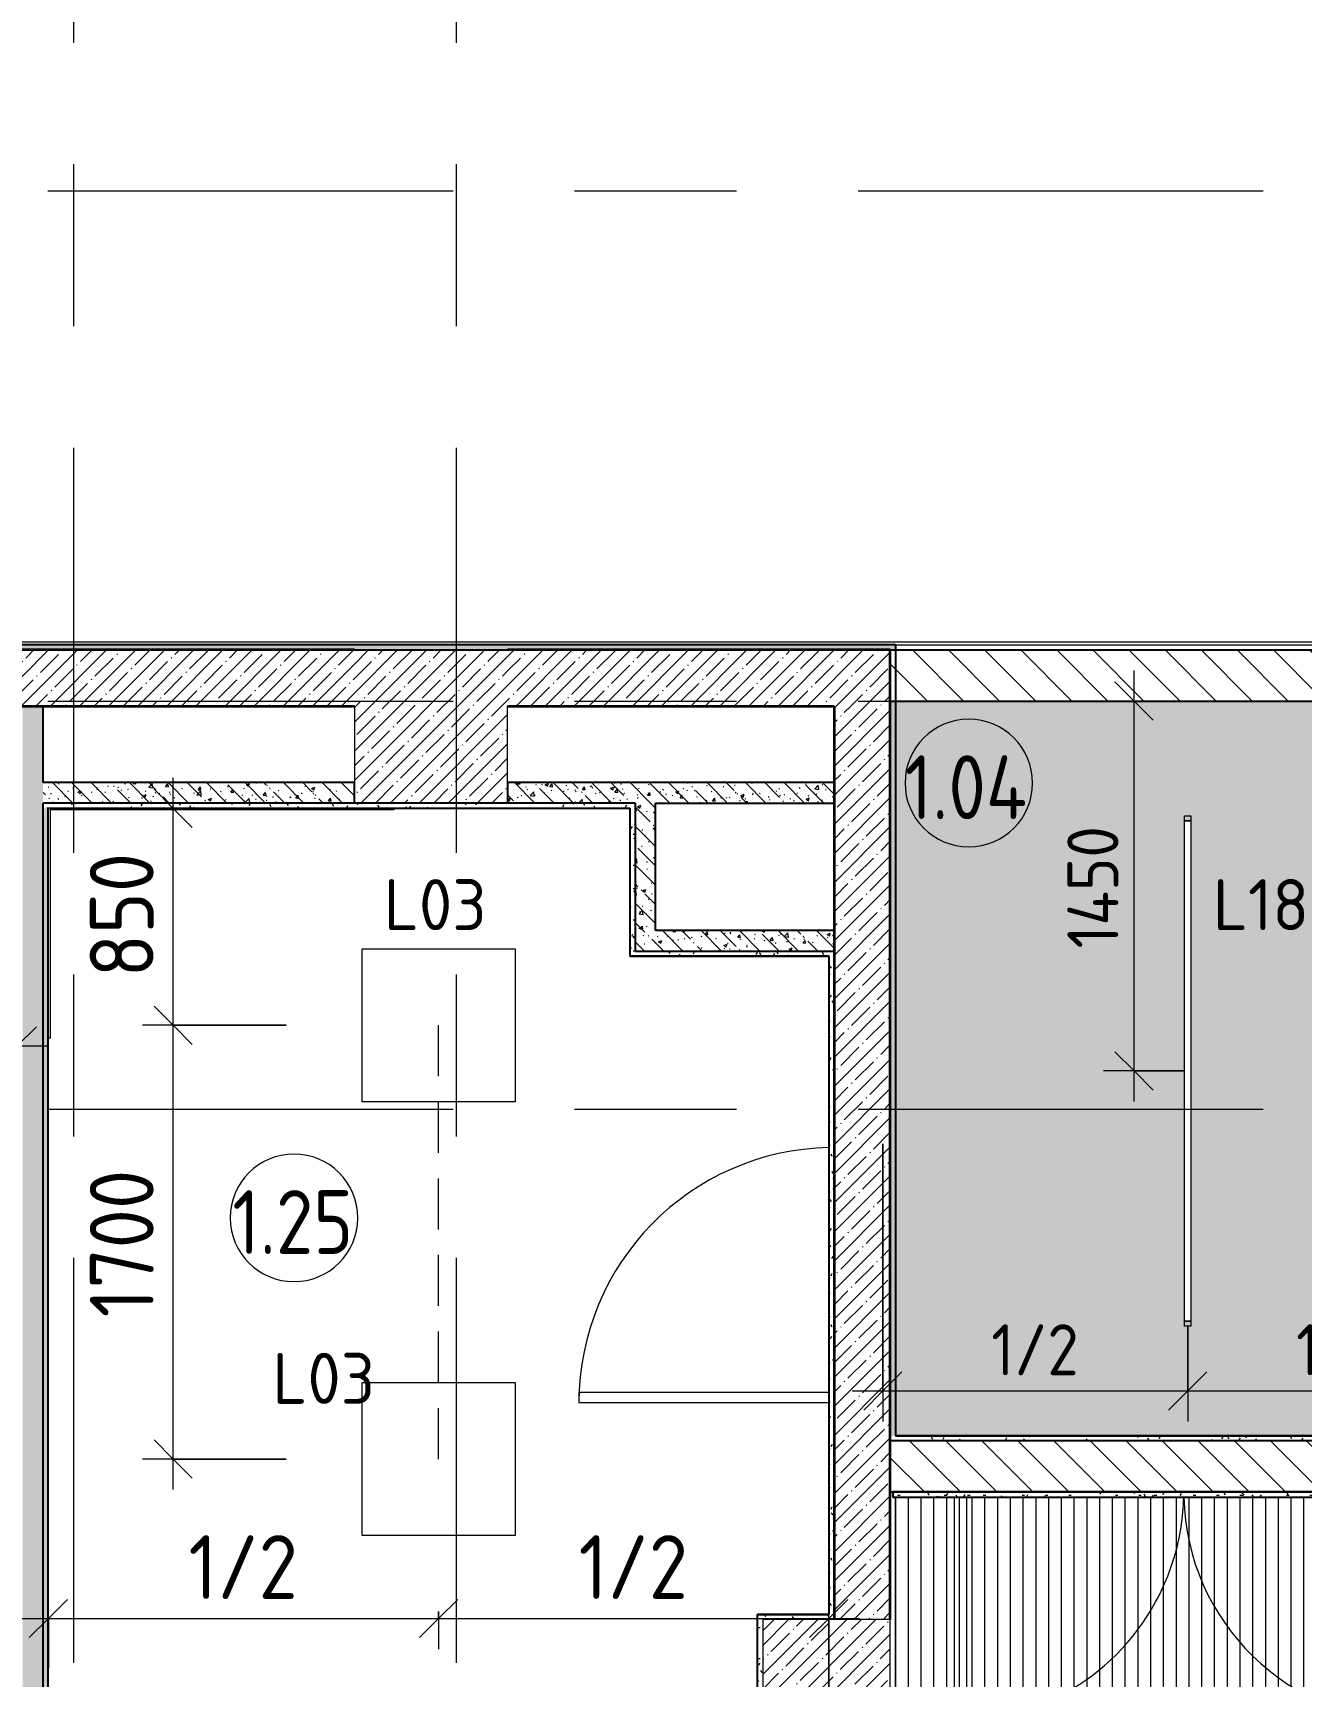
# Model space of a CAD drawing. Header units: millimetres. Extents: x -3377 to 186574, y -8553 to 29000.
# Drawn here: x 16850 to 21820, y 11178 to 17619 of the extents above; entities that cross this region are included whole.
import ezdxf

# ---------------------------------------------------------------- set-up
doc = ezdxf.new("R2010")
doc.units = ezdxf.units.MM
doc.linetypes.add('ADSK_Штрих_ш2 п1', pattern=[300, 200, -100])
doc.linetypes.add('Осевая', pattern=[3175, 635, -476.25, 1587.5, -476.25])
for name, color, linetype, lineweight in [('A-ANNO-DIMS', 7, 'Continuous', 9), ('A-ANNO-DIMS-100', 7, 'Continuous', 9), ('A-AREA-IDEN', 7, 'Continuous', 9), ('A-CLNG-PATT', 7, 'Continuous', 9), ('A-DETL-1', 7, 'ADSK_Штрих_ш2 п1', 9), ('A-DOOR', 7, 'Continuous', 9), ('A-DOOR-1', 7, 'Continuous', 13), ('A-WALL', 7, 'Continuous', 9), ('E-LITE-EQPM-IDEN', 7, 'Continuous', 9), ('I-WALL', 7, 'Continuous', 9), ('S-COLS', 7, 'Continuous', 9), ('Оси-2', 7, 'Осевая', 9)]:
    doc.layers.add(name, color=color, linetype=linetype, lineweight=lineweight)
for name, color, linetype, lineweight, true_color in [('A-ANNO-NOTE', 1, 'Continuous', 9, 0xff0000), ('A-CLNG-1', 7, 'Continuous', 9, 0xc0c0c0), ('A-WALL-1', 7, 'Continuous', 35, 0x3c3c3c), ('A-WALL-2', 7, 'Continuous', 25, 0x3c3c3c), ('A-WALL-FNSH-2', 7, 'Continuous', 13, 0x3c3c3c), ('E-LITE-EQPM-1', 1, 'Continuous', 9, 0xff0000)]:
    doc.layers.add(name, color=color, linetype=linetype, lineweight=lineweight, true_color=true_color)
doc.layers.add('A-CLNG-PATT-1', color=7, linetype='Continuous', lineweight=9, transparency=1)
doc.styles.add('GOST Common', font='GOST_Common.ttf', dxfattribs={"width": 0.9, "height": 250})
doc.styles.add('GOST Common_1', font='GOST_Common.ttf', dxfattribs={"height": 200})
doc.styles.add('ISOCPEUR', font='isocpeur.ttf', dxfattribs={"width": 0.9, "height": 250})
doc.styles.add('ISOCPEUR_2', font='isocpeur.ttf', dxfattribs={"width": 0.9, "height": 200})
doc.dimstyles.new('ISO-2_0_0_9К_Средний_округл2', dxfattribs={"dimscale": 304.8, "dimtxt": 199.196235, "dimasz": 0.492126, "dimexe": 0.393701, "dimexo": 0, "dimgap": 0, "dimtad": 1, "dimdec": 0, "dimrnd": 10, "dimzin": 0, "dimdsep": 46, "dimtxsty": 'ISOCPEUR_2', "dimblk1": 'OBLIQUE', "dimblk2": 'OBLIQUE', "dimsah": 1, "dimcen": 0.09, "dimdle": 0.393701, "dimazin": 0, "dimtfac": 1, "dimtdec": 4, "dimtix": 1, "dimtmove": 0, "dimatfit": 3, "dimfxl": 1, "dimtvp": 1, "dimtolj": 1, "dimtzin": 0, "dimarcsym": 2})
doc.dimstyles.new('ISO-2_5_0_9К_БОЛЬШОЙ', dxfattribs={"dimscale": 304.8, "dimtxt": 248.995294, "dimasz": 0.492126, "dimexe": 0.393701, "dimexo": 0.984252, "dimgap": 0, "dimtad": 1, "dimdec": 0, "dimrnd": 10, "dimzin": 0, "dimdsep": 46, "dimtxsty": 'ISOCPEUR', "dimblk1": 'OBLIQUE', "dimblk2": 'OBLIQUE', "dimsah": 1, "dimcen": 0.09, "dimdle": 0.393701, "dimazin": 0, "dimtfac": 1, "dimtdec": 4, "dimtix": 1, "dimtmove": 0, "dimatfit": 3, "dimfxl": 1, "dimtvp": 1, "dimtolj": 1, "dimtzin": 0, "dimarcsym": 2})
pattern_1 = [(45, (0, 0), (-57.02463, 57.02463), []), (45, (57.025, 0), (-57.02463, 57.02463), [100.806, -20.161, 3.353, -16.808])]
pattern_2 = [(135, (0, 0), (-75.43415, -75.43415), [106.68, -17.78, 3.556, -17.78]), (135, (0, 75.39), (-75.43415, -75.43415), []), (50, (0, 0), (127.5292, -11.15758), [13.335, -146.685]), (355, (0, 0), (-24.66966, 133.74), [10.668, -117.348]), (100.451, (10.63, -0.93), (102.85973, 122.5818), [11.333, -124.663]), (46.184, (0, 35.56), (189.7552, -29.4304), [20.002, -220.027]), (96.636, (15.81, 33.1), (166.1822, 173.1996), [17, -186.995]), (351.184, (0, 35.56), (166.184, 173.1976), [16.002, -176.022]), (21, (17.78, 26.67), (106.13027, -71.58603), [13.335, -146.685]), (326, (17.78, 26.67), (43.2619, 128.93175), [10.668, -117.348]), (71.451, (26.62, 20.7), (149.392, 57.34505), [11.333, -124.663]), (37.5, (0, 0), (2.16223, 59.18836), [3.353, -112.573, 3.353, -115.773, -117.793]), (37.5, (0, 0), (2.16223, 59.18836), [-235.052, 3.353, -114.44]), (7.5, (0, 0), (46.77386, 70.12615), [3.353, -64.567, 3.353, -109.906, -44.894]), (7.5, (0, 0), (46.77386, 70.12615), [-181.178, 3.353, -41.542]), (327.5, (-39.65, 0), (94.91367, -4.01009), [3.353, -41.097, 3.353, -135.331, -184.023]), (327.5, (-39.65, 0), (94.91367, -4.01009), [-183.134, 3.353, -180.67]), (317.5, (-57.43, 0), (103.69057, 17.79882), [3.353, -54.432, 3.353, -88.748, -130.683]), (317.5, (-57.43, 0), (103.69057, 17.79882), [-149.885, 3.353, -127.33])]
pattern_3 = [(135, (0, 0), (-70.71068, -70.71068), [])]
pattern_4 = [(0, (0, 0), (121.92, 30.48), [10.058, -81.382, 10.058, -81.382, -487.68]), (0, (0, 0), (121.92, 30.48), [-182.88, 10.058, -172.822, 10.058, -81.382, -213.36]), (0, (0, 0), (121.92, 30.48), [-457.2, 10.058, -50.902, 10.058, -142.342]), (120, (45.72, 15.24), (-87.356454, 90.345817), [10.058, -81.382, 10.058, -81.382, -487.68]), (120, (45.72, 15.24), (-87.356454, 90.345817), [-182.88, 10.058, -172.822, 10.058, -81.382, -213.36]), (120, (45.72, 15.24), (-87.356454, 90.345817), [-457.2, 10.058, -50.902, 10.058, -142.342]), (240, (60.96, 76.2), (-34.563546, -120.825817), [10.058, -81.382, 10.058, -81.382, -487.68]), (240, (60.96, 76.2), (-34.563546, -120.825817), [-182.88, 10.058, -172.822, 10.058, -81.382, -213.36]), (240, (60.96, 76.2), (-34.563546, -120.825817), [-457.2, 10.058, -50.902, 10.058, -142.342])]

# ---------------------------------------------------------------- blocks, each defined once
blk = doc.blocks.new('110_Дверь_СКБ_1Ст_Внутренняя1 - Д-4к_п__1100x2100h_Артистические EI30-23985503-План расстановки осветительного оборудования 1 этажа в осях 1-12')
at = {"layer": 'A-DOOR'}
blk.add_arc((-487.5, 110), 1000, 1.14919, 90, dxfattribs=at)
at = {"layer": 'A-DOOR-1'}
for p, q in [((-487.5, 1110), (-487.5, 130)), ((-447.5, 1110), (-487.5, 1110)), ((-447.5, 130), (-447.5, 1110))]:
    blk.add_line(p, q, dxfattribs=at)
blk = doc.blocks.new('BSC_Колонна _Прямоугольная - 500х500-V25-План расстановки осветительного оборудования 1 этажа в осях 1-12')
at = {"layer": 'S-COLS'}
h = blk.add_hatch(dxfattribs=at)
h.set_pattern_fill('FP_35', color=256, style=0, pattern_type=2)
h.set_pattern_definition([(45, (-19960, -11150), (-57.02463, 57.02463), []), (45, (-19902.975, -11150), (-57.02463, 57.02463), [100.806, -20.161, 3.353, -16.808])])
h.paths.add_polyline_path([(-188.5, -250), (250, -250), (250, 250), (-250, 250), (-250, -250)])
for p, q in [((250, 250), (-250, 250)), ((-250, 250), (-250, -250)), ((250, -250), (250, 250)), ((-250, -250), (250, -250))]:
    blk.add_line(p, q, dxfattribs=at)
blk = doc.blocks.new('110_Дверь_СКБ_2Ст - Д-10 1800x2100h_Актовый зал EI30-23435156-План расстановки осветительного оборудования 1 этажа в осях 1-12')
at = {"layer": 'A-DOOR'}
for centre, start, end in [((-887.5, 100), 1.27758, 90), ((912.5, 100), 90, 114.54545), ((912.5, 100), 114.54545, 147.27273), ((912.5, 100), 147.27273, 163.63636), ((912.5, 100), 163.63636, 178.72242)]:
    blk.add_arc(centre, 900, start, end, dxfattribs=at)
at = {"layer": 'A-DOOR-1'}
for p, q in [((-887.5, 1000), (-887.5, 120)), ((-837.5, 1000), (-887.5, 1000)), ((-837.5, 120), (-837.5, 1000)), ((912.5, 1000), (862.5, 1000)), ((862.5, 1000), (862.5, 120)), ((912.5, 120), (912.5, 1000))]:
    blk.add_line(p, q, dxfattribs=at)
blk = doc.blocks.new('BSC_Колонна _Прямоугольная - 500х500-21690934-План расстановки осветительного оборудования 1 этажа в осях 1-12')
at = {"layer": 'S-COLS'}
for p, q in [((250, 250), (-250, 250)), ((-250, 250), (-250, -250)), ((250, -250), (250, 250)), ((-250, -250), (250, -250))]:
    blk.add_line(p, q, dxfattribs=at)
blk = doc.blocks.new('Downlight - Strip - 2000 мм-V80-План расстановки осветительного оборудования 1 этажа в осях 1-12')
at = {"layer": 'E-LITE-EQPM-1'}
for p, q in [((-1000, -231.3), (-1000, -205.9)), ((-1000, -205.9), (-980.9, -205.9)), ((-980.9, -231.3), (-1000, -231.3)), ((-980.9, -231.3), (-980.9, -205.9)), ((-980.9, -205.9), (981, -205.9)), ((-980.9, -205.9), (-980.9, -231.3)), ((-980.9, -231.3), (-980.9, -205.9)), ((-980.9, -205.9), (981, -205.9)), ((981, -231.3), (-980.9, -231.3)), ((981, -231.3), (-980.9, -231.3)), ((981, -205.9), (981, -231.3)), ((981, -231.3), (981, -205.9)), ((981, -205.9), (1000, -205.9)), ((981, -205.9), (981, -231.3)), ((1000, -231.3), (981, -231.3)), ((1000, -205.9), (1000, -231.3))]:
    blk.add_line(p, q, dxfattribs=at)
blk = doc.blocks.new('DIMBLOCK33-План расстановки осветительного оборудования 1 этажа в осях 1-12')
at = {"layer": 'A-ANNO-DIMS-100'}
for p, q in [((15369.5, 13325.4), (15369.5, 13768.2)), ((16789, 13454.3), (16789, 13768.2)), ((15369.5, 13648.2), (16909, 13648.2)), ((15369.5, 13648.2), (15369.5, 13325.4)), ((16789, 13648.2), (16789, 13454.3))]:
    blk.add_line(p, q, dxfattribs=at)
at = {"layer": 'A-ANNO-DIMS-100', "lineweight": 20}
for p, q in [((15369.5, 13648.2), (15444.5, 13723.2)), ((16789, 13648.2), (16864, 13723.2)), ((15369.5, 13648.2), (15294.5, 13573.2)), ((16789, 13648.2), (16714, 13573.2))]:
    blk.add_line(p, q, dxfattribs=at)
at = {"layer": 'A-ANNO-DIMS-100', "color": 0, "insert": (15863.8, 13974.8), "char_height": 250, "width": 517.144, "attachment_point": 1, "line_spacing_factor": 1.149209, "style": 'ISOCPEUR'}
blk.add_mtext('1/2', dxfattribs=at)
blk = doc.blocks.new('_Oblique')
at = {"color": 0, "linetype": 'ByBlock', "lineweight": -2}
blk.add_line((-0.5, -0.5), (0.5, 0.5), dxfattribs=at)
blk = doc.blocks.new('DIMBLOCK36-План расстановки осветительного оборудования 1 этажа в осях 1-12')
at = {"layer": 'A-ANNO-DIMS-100'}
for p, q in [((16911, 11210.1), (16911, 11524)), ((16791, 11404), (18440, 11404)), ((16911, 11404), (16911, 11210.1)), ((18440, 11431.5), (18440, 11284)), ((18440, 11404), (18440, 11431.5))]:
    blk.add_line(p, q, dxfattribs=at)
at = {"layer": 'A-ANNO-DIMS-100', "lineweight": 20}
for p, q in [((16911, 11404), (16986, 11479)), ((18440, 11404), (18515, 11479)), ((16911, 11404), (16836, 11329)), ((18440, 11404), (18365, 11329))]:
    blk.add_line(p, q, dxfattribs=at)
at = {"layer": 'A-ANNO-DIMS-100', "color": 0, "insert": (17460, 11730.6), "char_height": 250, "width": 517.144, "attachment_point": 1, "line_spacing_factor": 1.149209, "style": 'ISOCPEUR'}
blk.add_mtext('1/2', dxfattribs=at)
blk = doc.blocks.new('DIMBLOCK37-План расстановки осветительного оборудования 1 этажа в осях 1-12')
at = {"layer": 'A-ANNO-DIMS-100', "lineweight": 20}
for p, q in [((18440, 11404), (18515, 11479)), ((19969, 11404), (20044, 11479)), ((18440, 11404), (18365, 11329)), ((19969, 11404), (19894, 11329))]:
    blk.add_line(p, q, dxfattribs=at)
at = {"layer": 'A-ANNO-DIMS-100'}
for p, q in [((19969, 11121), (19969, 11524)), ((18440, 11431.5), (18440, 11284)), ((18440, 11404), (18440, 11431.5)), ((18440, 11404), (20089, 11404)), ((19969, 11404), (19969, 11121))]:
    blk.add_line(p, q, dxfattribs=at)
at = {"layer": 'A-ANNO-DIMS-100', "color": 0, "insert": (18989, 11730.6), "char_height": 250, "width": 517.144, "attachment_point": 1, "line_spacing_factor": 1.149209, "style": 'ISOCPEUR'}
blk.add_mtext('1/2', dxfattribs=at)
blk = doc.blocks.new('DIMBLOCK38-План расстановки осветительного оборудования 1 этажа в осях 1-12')
at = {"layer": 'A-ANNO-DIMS-100', "lineweight": 20}
for p, q in [((17399.8, 13729), (17324.8, 13804)), ((17399.8, 13729), (17474.8, 13654)), ((17399.8, 12029), (17324.8, 12104)), ((17399.8, 12029), (17474.8, 11954))]:
    blk.add_line(p, q, dxfattribs=at)
at = {"layer": 'A-ANNO-DIMS-100'}
for p, q in [((17842.5, 13729), (17279.8, 13729)), ((17399.8, 11909), (17399.8, 13729)), ((17399.8, 13729), (17842.5, 13729)), ((17842.5, 12029), (17279.8, 12029)), ((17399.8, 12029), (17842.5, 12029))]:
    blk.add_line(p, q, dxfattribs=at)
at = {"layer": 'A-ANNO-DIMS-100', "color": 0, "insert": (17073.2, 12584.5), "char_height": 250, "width": 706.764, "attachment_point": 1, "rotation": 90, "line_spacing_factor": 1.149209, "style": 'ISOCPEUR'}
blk.add_mtext('1700', dxfattribs=at)
blk = doc.blocks.new('DIMBLOCK39-План расстановки осветительного оборудования 1 этажа в осях 1-12')
at = {"layer": 'A-ANNO-DIMS-100'}
for p, q in [((17399.8, 13729), (17399.8, 14699)), ((17932.9, 14579), (17279.8, 14579)), ((17399.8, 14579), (17932.9, 14579)), ((17842.5, 13729), (17279.8, 13729)), ((17399.8, 13729), (17842.5, 13729))]:
    blk.add_line(p, q, dxfattribs=at)
at = {"layer": 'A-ANNO-DIMS-100', "lineweight": 20}
for p, q in [((17399.8, 14579), (17324.8, 14654)), ((17399.8, 14579), (17474.8, 14504)), ((17399.8, 13729), (17324.8, 13804)), ((17399.8, 13729), (17474.8, 13654))]:
    blk.add_line(p, q, dxfattribs=at)
at = {"layer": 'A-ANNO-DIMS-100', "color": 0, "insert": (17073.2, 13917), "char_height": 250, "width": 568.858, "attachment_point": 1, "rotation": 90, "line_spacing_factor": 1.149209, "style": 'ISOCPEUR'}
blk.add_mtext('850', dxfattribs=at)
blk = doc.blocks.new('Марка_Помещения - Номер-25198446-План расстановки осветительного оборудования 1 этажа в осях 1-12')
at = {"layer": 'A-AREA-IDEN'}
for start, end in [(360, 180), (180, 360)]:
    blk.add_arc((0, 0), 2.5, start, end, dxfattribs=at)
blk = doc.blocks.new('DIMBLOCK138-План расстановки осветительного оборудования 1 этажа в осях 1-12')
at = {"layer": 'A-ANNO-DIMS-100'}
for p, q in [((20180.8, 13263.9), (20180.8, 12175.9)), ((20180.8, 12295.9), (20180.8, 13263.9)), ((21375.4, 12550), (21375.4, 12175.9)), ((21375.4, 12295.9), (21375.4, 12550)), ((20060.8, 12295.9), (21375.4, 12295.9))]:
    blk.add_line(p, q, dxfattribs=at)
at = {"layer": 'A-ANNO-DIMS-100', "lineweight": 20}
for p, q in [((20180.8, 12295.9), (20255.8, 12370.9)), ((21375.4, 12295.9), (21450.4, 12370.9)), ((20180.8, 12295.9), (20105.8, 12220.9)), ((21375.4, 12295.9), (21300.4, 12220.9))]:
    blk.add_line(p, q, dxfattribs=at)
at = {"layer": 'A-ANNO-DIMS-100', "color": 0, "insert": (20605.7, 12557.2), "char_height": 200, "width": 413.715, "attachment_point": 1, "line_spacing_factor": 1.149209, "style": 'ISOCPEUR_2'}
blk.add_mtext('1/2', dxfattribs=at)
blk = doc.blocks.new('DIMBLOCK139-План расстановки осветительного оборудования 1 этажа в осях 1-12')
at = {"layer": 'A-ANNO-DIMS-100'}
for p, q in [((22570, 13263.9), (22570, 12175.9)), ((22570, 12295.9), (22570, 13263.9)), ((21375.4, 12550), (21375.4, 12175.9)), ((21375.4, 12295.9), (21375.4, 12550)), ((21375.4, 12295.9), (22690, 12295.9))]:
    blk.add_line(p, q, dxfattribs=at)
at = {"layer": 'A-ANNO-DIMS-100', "lineweight": 20}
for p, q in [((21375.4, 12295.9), (21450.4, 12370.9)), ((22570, 12295.9), (22645, 12370.9)), ((21375.4, 12295.9), (21300.4, 12220.9)), ((22570, 12295.9), (22495, 12220.9))]:
    blk.add_line(p, q, dxfattribs=at)
at = {"layer": 'A-ANNO-DIMS-100', "color": 0, "insert": (21800.3, 12557.2), "char_height": 200, "width": 413.715, "attachment_point": 1, "line_spacing_factor": 1.149209, "style": 'ISOCPEUR_2'}
blk.add_mtext('1/2', dxfattribs=at)
blk = doc.blocks.new('DIMBLOCK140-План расстановки осветительного оборудования 1 этажа в осях 1-12')
at = {"layer": 'A-ANNO-DIMS-100', "lineweight": 20}
for p, q in [((21165.2, 15000), (21090.2, 15075)), ((21165.2, 15000), (21240.2, 14925)), ((21165.2, 13550), (21090.2, 13625)), ((21165.2, 13550), (21240.2, 13475))]:
    blk.add_line(p, q, dxfattribs=at)
at = {"layer": 'A-ANNO-DIMS-100'}
for p, q in [((21165.2, 13430), (21165.2, 15120)), ((21059.1, 15000), (21285.2, 15000)), ((21165.2, 15000), (21059.1, 15000)), ((21362.7, 13550), (21045.2, 13550)), ((21165.2, 13550), (21362.7, 13550))]:
    blk.add_line(p, q, dxfattribs=at)
at = {"layer": 'A-ANNO-DIMS-100', "color": 0, "insert": (20903.9, 14029.8), "char_height": 200, "width": 588.395, "attachment_point": 1, "rotation": 90, "line_spacing_factor": 1.149209, "style": 'ISOCPEUR_2'}
blk.add_mtext('1450', dxfattribs=at)

msp = doc.modelspace()

# ---------------------------------------------------------------- hatches: boundary and pattern name
at = {"layer": 'A-CLNG-PATT'}
h = msp.add_hatch(dxfattribs=at)
h.set_pattern_fill('FP_87', color=256, style=0, pattern_type=2)
h.set_pattern_definition([(90, (14981, 17631.64), (-50, 3e-15), [])])
h.paths.add_polyline_path([(38287.7, 7920), (38287.7, 10680), (37970, 10680), (37970, 11220), (38250, 11221), (38250, 11478.7), (37987.7, 11609.9), (38250, 11741), (38249.5, 23003), (37619, 23004), (37619, 23380), (34560, 23380), (34560, 23000), (34230, 23000), (34230, 13760), (28060, 13759), (28060, 10880), (22570, 10880), (22569, 11880), (20230, 11880), (20230, 7920), (37990, 7920)])
h = msp.add_hatch(dxfattribs=at)
h.set_pattern_fill('FP_98', color=256, style=0, pattern_type=2)
h.set_pattern_definition([(270, (21400, 13560.5), (50, 3e-15), [])])
h.paths.add_polyline_path([(21362.7, 12713.1), (21388.1, 12713.1), (21388.1, 14530.9), (21362.7, 14530.9), (21362.7, 13798.6)])
at = {"layer": 'A-CLNG-PATT-1'}
h = msp.add_hatch(color=256, dxfattribs=at)
h.paths.add_polyline_path([(20230, 12120), (22570, 12121), (22569, 14580), (21890, 14580.5), (21889, 15000), (20230, 15000), (20230, 12121)])
h.paths.add_polyline_path([(21362.7, 12569), (21362.7, 14530.9), (21388.1, 14530.9), (21388.1, 12569)])
at = {"layer": 'I-WALL'}
h = msp.add_hatch(dxfattribs=at)
h.set_pattern_fill('FP_85', color=256, style=0, pattern_type=2)
h.set_pattern_definition(pattern_4)
h.paths.add_polyline_path([(14389.2, 15200), (20210, 15200), (20210, 15220), (13690, 15220), (13690, 15200), (14310, 15200)])
h = msp.add_hatch(dxfattribs=at)
h.set_pattern_fill('FP_1', color=256, style=0, pattern_type=2)
h.set_pattern_definition(pattern_1)
h.paths.add_polyline_path([(19990, 14980), (20210, 14980), (20210, 15200), (18710.3, 15200), (18710.3, 14980), (19771.5, 14980)])
h.paths.add_polyline_path([(14389.2, 14980), (18110.3, 14980), (18110.3, 15200), (14310, 15200), (14310, 14980)])
h = msp.add_hatch(dxfattribs=at)
h.set_pattern_fill('FP_85', color=256, style=0, pattern_type=2)
h.set_pattern_definition(pattern_4)
h.paths.add_polyline_path([(20210, 12120), (20230, 12120), (20230, 15000), (20210, 15000), (20210, 12133)])
h.paths.add_polyline_path([(20230, 15200), (20230, 15220), (20210, 15220), (20210, 15200)])
h = msp.add_hatch(dxfattribs=at)
h.set_pattern_fill('FP_15', color=256, style=0, pattern_type=2)
h.set_pattern_definition(pattern_3)
h.paths.add_polyline_path([(21890, 15000), (21890, 15009.5), (21910, 15200), (20210, 15200), (20210, 15000), (21889, 15000)])
h = msp.add_hatch(dxfattribs=at)
h.set_pattern_fill('FP_32', color=256, style=0, pattern_type=2)
h.set_pattern_definition(pattern_2)
h.paths.add_polyline_path([(16890, 11100), (16890, 14980), (16810, 14980), (16810, 11100)])
h = msp.add_hatch(dxfattribs=at)
h.set_pattern_fill('FP_1', color=256, style=0, pattern_type=2)
h.set_pattern_definition(pattern_1)
h.paths.add_polyline_path([(19990, 11400), (20210, 11400), (20210, 14980), (19990, 14980), (19990, 11653.1)])
h = msp.add_hatch(dxfattribs=at)
h.set_pattern_fill('FP_32', color=256, style=0, pattern_type=2)
h.set_pattern_definition(pattern_2)
h.paths.add_polyline_path([(16890, 14600), (18110, 14600), (18110, 14680), (16890, 14680)])
h = msp.add_hatch(dxfattribs=at)
h.set_pattern_fill('FP_32', color=256, style=0, pattern_type=2)
h.set_pattern_definition(pattern_2)
h.paths.add_polyline_path([(19931.3, 14600), (19990, 14600), (19990, 14680), (18710.3, 14680), (18710.3, 14600), (19771.5, 14600)])
h = msp.add_hatch(dxfattribs=at)
h.set_pattern_fill('FP_85', color=256, style=0, pattern_type=2)
h.set_pattern_definition(pattern_4)
h.paths.add_polyline_path([(18710.3, 14580), (19210, 14580), (19210, 14600), (16890, 14600), (16890, 14580), (18110.3, 14580)])
h = msp.add_hatch(dxfattribs=at)
h.set_pattern_fill('FP_85', color=256, style=0, pattern_type=2)
h.set_pattern_definition(pattern_4)
h.paths.add_polyline_path([(16890, 11120), (16910, 11121), (16910, 14580), (16890, 14580), (16890, 12713.1)])
h = msp.add_hatch(dxfattribs=at)
h.set_pattern_fill('FP_85', color=256, style=0, pattern_type=2)
h.set_pattern_definition(pattern_4)
h.paths.add_polyline_path([(19210, 14000), (19210, 14580), (19190, 14579), (19190, 14000)])
h = msp.add_hatch(dxfattribs=at)
h.set_pattern_fill('FP_32', color=256, style=0, pattern_type=2)
h.set_pattern_definition(pattern_2)
h.paths.add_polyline_path([(19290, 14020), (19290, 14600), (19210, 14600), (19210, 14020)])
h = msp.add_hatch(dxfattribs=at)
h.set_pattern_fill('FP_32', color=256, style=0, pattern_type=2)
h.set_pattern_definition(pattern_2)
h.paths.add_polyline_path([(19290, 14020), (19990, 14020), (19990, 14100), (19290, 14100)])
h = msp.add_hatch(dxfattribs=at)
h.set_pattern_fill('FP_85', color=256, style=0, pattern_type=2)
h.set_pattern_definition(pattern_4)
h.paths.add_polyline_path([(19990, 14000), (19990, 14020), (19210, 14020), (19210, 14000), (19985.4, 14000)])
h = msp.add_hatch(dxfattribs=at)
h.set_pattern_fill('FP_85', color=256, style=0, pattern_type=2)
h.set_pattern_definition(pattern_4)
h.paths.add_polyline_path([(19990, 11400), (19990, 14000), (19970, 13999), (19970, 11400)])
h = msp.add_hatch(dxfattribs=at)
h.set_pattern_fill('FP_85', color=256, style=0, pattern_type=2)
h.set_pattern_definition(pattern_4)
h.paths.add_polyline_path([(22462.7, 12100), (22570, 12100), (22569, 12120), (20210, 12120), (20210, 12100), (22310, 12100)])
h = msp.add_hatch(dxfattribs=at)
h.set_pattern_fill('FP_15', color=256, style=0, pattern_type=2)
h.set_pattern_definition(pattern_3)
h.paths.add_polyline_path([(21890, 11900), (22590, 11900), (22590, 12100), (20210, 12100), (20210, 11900), (21117.1, 11900)])
h = msp.add_hatch(dxfattribs=at)
h.set_pattern_fill('FP_85', color=256, style=0, pattern_type=2)
h.set_pattern_definition(pattern_4)
h.paths.add_polyline_path([(22569, 11880), (22570, 11880), (22569, 11900), (20220, 11900), (20220, 11880), (22462.7, 11880)])
h = msp.add_hatch(dxfattribs=at)
h.set_pattern_fill('FP_85', color=256, style=0, pattern_type=2)
h.set_pattern_definition(pattern_4)
h.paths.add_polyline_path([(19690, 11400), (19970, 11400), (19969, 11420), (19690, 11420)])
h = msp.add_hatch(dxfattribs=at)
h.set_pattern_fill('FP_85', color=256, style=0, pattern_type=2)
h.set_pattern_definition(pattern_4)
h.paths.add_polyline_path([(19710, 11100), (19710, 11400), (19690, 11400), (19690, 11100)])
at = {"layer": 'S-COLS'}
h = msp.add_hatch(dxfattribs=at)
h.set_pattern_fill('FP_1', color=256, style=0, pattern_type=2)
h.set_pattern_definition(pattern_1)
h.paths.add_polyline_path([(18710.3, 14600), (18710.3, 15200), (18110.3, 15200), (18110.3, 14600)])

# ---------------------------------------------------------------- linework, layer by layer
at = {"layer": 'A-ANNO-NOTE'}
for p, q in [((18140, 14029), (18740, 14029)), ((18140, 13429), (18140, 14029)), ((18740, 14029), (18740, 13429)), ((18740, 13429), (18140, 13429)), ((18140, 12329), (18740, 12329)), ((18140, 11729), (18140, 12329)), ((18740, 12329), (18740, 11729)), ((18740, 11729), (18140, 11729))]:
    msp.add_line(p, q, dxfattribs=at)
at = {"layer": 'A-CLNG-1'}
for p, q in [((20231, 14999), (20231, 15000)), ((20230, 11880), (20230, 7920))]:
    msp.add_line(p, q, dxfattribs=at)
at = {"layer": 'A-DETL-1'}
msp.add_line((18440, 12029), (18440, 13729), dxfattribs=at)
at = {"layer": 'A-WALL'}
msp.add_line((20231, 15220), (20230, 15220), dxfattribs=at)
at = {"layer": 'A-WALL-1'}
for p, q in [((18110.3, 15200), (14310, 15200)), ((20210, 15200), (18710.3, 15200)), ((20210, 11400), (20210, 15200)), ((14310, 14980), (18110.3, 14980)), ((18710.3, 14980), (19990, 14980)), ((19990, 14980), (19990, 11400))]:
    msp.add_line(p, q, dxfattribs=at)
at = {"layer": 'A-WALL-2'}
for p, q in [((20230, 15220), (13690, 15220)), ((18110.3, 15200), (21910, 15200)), ((20210, 15200), (20210, 15000)), ((20230, 15220), (20230, 12120)), ((16890, 14680), (16890, 14980)), ((20210, 15000), (21910, 15000)), ((18110, 14680), (16890, 14680)), ((18110, 14600), (18110, 14680)), ((19990, 14680), (18710.3, 14680)), ((18710.3, 14680), (18710.3, 14600)), ((16890, 11100), (16890, 14600)), ((19210, 14600), (16890, 14600)), ((16910, 14580), (19190, 14580)), ((16910, 11120), (16910, 14580)), ((19190, 14580), (19190, 14000)), ((19210, 14600), (19210, 14020)), ((19290, 14600), (19990, 14600)), ((19290, 14100), (19290, 14600)), ((19990, 14100), (19290, 14100)), ((19970, 14000), (19190, 14000)), ((19210, 14020), (19990, 14020)), ((19970, 11420), (19970, 14000)), ((20230, 12120), (22570, 12120)), ((22590, 12100), (20210, 12100)), ((20210, 11900), (22590, 11900)), ((22590, 11900), (20220, 11900)), ((20220, 11900), (20220, 11880)), ((20220, 11880), (22570, 11880)), ((19690, 11420), (19970, 11420)), ((19690, 11120), (19690, 11420))]:
    msp.add_line(p, q, dxfattribs=at)
at = {"layer": 'A-WALL-FNSH-2'}
for p, q in [((21879, 15231), (13689, 15231)), ((13690, 15220), (20230, 15220)), ((20231, 15000), (20231, 15220)), ((20231, 15220), (21879, 15220)), ((21889, 15000), (20231, 15000)), ((20231, 12121), (20231, 14999)), ((20231, 14999), (21889, 14999)), ((16911, 14579), (19189, 14579)), ((16911, 11121), (16911, 14579)), ((19189, 14579), (19189, 13999)), ((19189, 13999), (19969, 13999)), ((19969, 13999), (19969, 11421)), ((22569, 12121), (20231, 12121)), ((19969, 11421), (19689, 11421)), ((19689, 11421), (19689, 11121))]:
    msp.add_line(p, q, dxfattribs=at)
at = {"layer": 'I-WALL'}
for p, q in [((16918, 14573), (16918, 13679)), ((18264.5, 14573), (16918, 14573)), ((18264.5, 14579), (18264.5, 14573)), ((16918, 13679), (16911, 13679)), ((20220, 11879), (20220, 11880)), ((22569, 11879), (20220, 11879)), ((20231, 11879), (20231, 10900))]:
    msp.add_line(p, q, dxfattribs=at)
at = {"layer": 'S-COLS'}
for p, q in [((18710.3, 15200), (18110.3, 15200)), ((18110.3, 14980), (18110.3, 14600)), ((18710.3, 14600), (18710.3, 14980)), ((18110.3, 14600), (18710.3, 14600))]:
    msp.add_line(p, q, dxfattribs=at)
at = {"layer": 'Оси-2'}
for p, q in [((17010, 593.7), (17010, 24898.1)), ((18510, 593.7), (18510, 24898.1)), ((-77.3, 17000), (35997.1, 17000)), ((-77.3, 15000), (35397.1, 15000)), ((-77.3, 13400), (35397.1, 13400))]:
    msp.add_line(p, q, dxfattribs=at)

# ---------------------------------------------------------------- block references
at = {"layer": 'A-AREA-IDEN', "xscale": 99.99999999999993, "yscale": 99.99999999999993, "zscale": 99.99999999999993}
for p in [(20517.7, 14678.5), (17873.5, 12974.3)]:
    msp.add_blockref('Марка_Помещения - Номер-25198446-План расстановки осветительного оборудования 1 этажа в осях 1-12', p, dxfattribs=at)
at = {"layer": 'A-DOOR'}
for name, p, rotation in [('110_Дверь_СКБ_1Ст_Внутренняя1 - Д-4к_п__1100x2100h_Артистические EI30-23985503-План расстановки осветительного оборудования 1 этажа в осях 1-12', (20100, 12737.5), 90), ('110_Дверь_СКБ_2Ст - Д-10 1800x2100h_Актовый зал EI30-23435156-План расстановки осветительного оборудования 1 этажа в осях 1-12', (21372.5, 12000), 180)]:
    msp.add_blockref(name, p, dxfattribs=dict(at, rotation=rotation))
at = {"layer": 'E-LITE-EQPM-1', "rotation": 90}
msp.add_blockref('Downlight - Strip - 2000 мм-V80-План расстановки осветительного оборудования 1 этажа в осях 1-12', (21156.8, 13550), dxfattribs=at)
at = {"layer": 'S-COLS'}
for name in ['BSC_Колонна _Прямоугольная - 500х500-V25-План расстановки осветительного оборудования 1 этажа в осях 1-12', 'BSC_Колонна _Прямоугольная - 500х500-21690934-План расстановки осветительного оборудования 1 этажа в осях 1-12']:
    msp.add_blockref(name, (19960, 11150), dxfattribs=at)

# ---------------------------------------------------------------- texts
at = {"layer": 'A-AREA-IDEN', "char_height": 250, "attachment_point": 1, "style": 'GOST Common'}
for s, insert, width in [('1.04', (20266.9, 14787.1), 627.721), ('1.25', (17631.6, 13082.9), 606.076)]:
    msp.add_mtext(s, dxfattribs=dict(at, insert=insert, width=width))
at = {"layer": 'E-LITE-EQPM-IDEN', "char_height": 200, "attachment_point": 1, "style": 'GOST Common_1'}
for s, insert, width in [('L03', (18225.4, 14301.9), 521.097), ('L18', (21474.3, 14301.9), 472.996), ('L03', (17788.4, 12445.3), 521.097)]:
    msp.add_mtext(s, dxfattribs=dict(at, insert=insert, width=width))

# ---------------------------------------------------------------- dimensions: what is measured, and where the dimension line sits
at = {"layer": 'A-ANNO-DIMS'}
for base, p1, p2, dimstyle, override, picture, middle in [((21165.2, 15000), (21362.7, 13550), (21059.1, 15000), 'ISO-2_0_0_9К_Средний_округл2', {"dimpost": '<>', "dimfxl": 1481.445781}, 'DIMBLOCK140-План расстановки осветительного оборудования 1 этажа в осях 1-12', (21065.2, 14275)), ((17399.8, 14579), (18142.5, 13729), (18232.9, 14579), 'ISO-2_5_0_9К_БОЛЬШОЙ', {"dimpost": '<>', "dimfxl": 854.793204}, 'DIMBLOCK39-План расстановки осветительного оборудования 1 этажа в осях 1-12', (17274.8, 14154)), ((17399.8, 13729), (18142.5, 12029), (18142.5, 13729), 'ISO-2_5_0_9К_БОЛЬШОЙ', {"dimpost": '<>', "dimfxl": 1700}, 'DIMBLOCK38-План расстановки осветительного оборудования 1 этажа в осях 1-12', (17274.8, 12879))]:
    dim = msp.add_linear_dim(base=base, p1=p1, p2=p2, angle=90, dimstyle=dimstyle, override=override, dxfattribs=at)
    dim.commit()
    dim.dimension.update_dxf_attribs({"geometry": picture, "text_midpoint": middle})
for base, p1, p2, dimstyle, override, picture, middle in [((16789, 13648.2), (15369.5, 13025.4), (16789, 13754.3), 'ISO-2_5_0_9К_БОЛЬШОЙ', {"dimpost": '<>', "dimfxl": 1595.690898}, 'DIMBLOCK33-План расстановки осветительного оборудования 1 этажа в осях 1-12', (16079.2, 13773.2)), ((21375.4, 12295.9), (20180.8, 13263.9), (21375.4, 12550), 'ISO-2_0_0_9К_Средний_округл2', {"dimpost": '<>', "dimfxl": 1391.659624}, 'DIMBLOCK138-План расстановки осветительного оборудования 1 этажа в осях 1-12', (20778.1, 12395.9)), ((22570, 12295.9), (21375.4, 12550), (22570, 13263.9), 'ISO-2_0_0_9К_Средний_округл2', {"dimpost": '<>', "dimfxl": 1391.659624}, 'DIMBLOCK139-План расстановки осветительного оборудования 1 этажа в осях 1-12', (21972.7, 12395.9)), ((18440, 11404), (16911, 11510.1), (18440, 11731.5), 'ISO-2_5_0_9К_БОЛЬШОЙ', {"dimpost": '<>', "dimfxl": 1544.953386}, 'DIMBLOCK36-План расстановки осветительного оборудования 1 этажа в осях 1-12', (17675.5, 11529)), ((19969, 11404), (18440, 11731.5), (19969, 11421), 'ISO-2_5_0_9К_БОЛЬШОЙ', {"dimpost": '<>', "dimfxl": 1560.208719}, 'DIMBLOCK37-План расстановки осветительного оборудования 1 этажа в осях 1-12', (19204.5, 11529))]:
    dim = msp.add_linear_dim(base=base, p1=p1, p2=p2, text='1/2', dimstyle=dimstyle, override=override, dxfattribs=at)
    dim.commit()
    dim.dimension.update_dxf_attribs({"geometry": picture, "text_midpoint": middle})

doc.saveas('drawing.dxf')
